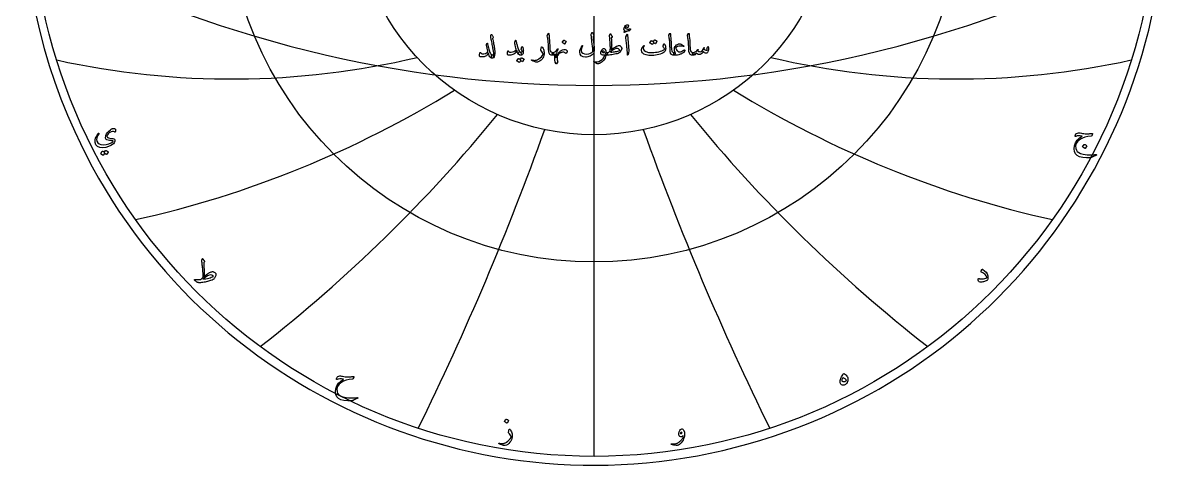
# Model space of a CAD drawing. Header units: millimetres. Extents: x -137 to 137, y -137 to 141.
# Drawn here: x -137.1 to 137.1, y -137.1 to -31 of the extents above; entities that cross this region are included whole.
import ezdxf

# ---------------------------------------------------------------- set-up
doc = ezdxf.new("R2010")
doc.units = ezdxf.units.MM
for name, color, linetype in [('CUT_OUTER', 1, 'Continuous'), ('ENGRAVE', 7, 'Continuous'), ('ENGRAVE_FINE', 8, 'Continuous'), ('TEXT', 5, 'Continuous')]:
    doc.layers.add(name, color=color, linetype=linetype)

msp = doc.modelspace()

# ---------------------------------------------------------------- linework, layer by layer
at = {"layer": 'CUT_OUTER'}
for start, end in [(92.1943, 204.6095), (204.6093, 87.8054)]:
    msp.add_arc((0, 0), 137.1, start, end, dxfattribs=at)
at = {"layer": 'ENGRAVE'}
for points in [[(0, -135), (0, 135)], [(0, -135), (0, -57.85)]]:
    msp.add_lwpolyline(points, dxfattribs=at)
for radius in [135, 88.37, 57.85]:
    msp.add_circle((0, 0), radius, dxfattribs=at)
for centre, radius, start, end in [((-87.04, 150.75), 195.22, 257.598, 283.2054), ((87.04, 150.75), 195.22, 256.7946, 282.402), ((-163.52, 163.52), 247.56, 282.4746, 301.6802), ((163.52, 163.52), 247.56, 238.3198, 257.5254), ((-299.63, 172.99), 357.09, 307.9323, 320.736), ((299.63, 172.99), 357.09, 219.264, 232.0677), ((-667.34, 178.81), 696.51, 333.84162, 340.24348), ((667.34, 178.81), 696.51, 199.75652, 206.15838)]:
    msp.add_arc(centre, radius, start, end, dxfattribs=at)
at = {"layer": 'ENGRAVE_FINE'}
msp.add_arc((0, 241.04), 287.04, 242.0779, 297.9221, dxfattribs=at)
at = {"layer": 'TEXT'}
for points in [[(8.51, -32.89), (8.42, -32.9), (8.33, -32.92), (8.25, -32.94), (8.18, -32.95), (8.11, -32.97), (8.05, -32.98), (8, -33), (7.95, -33.01), (7.91, -33.03), (7.86, -33.05), (7.79, -33.07), (7.72, -33.1), (7.64, -33.13), (7.55, -33.17), (7.45, -33.22), (7.35, -33.26), (7.3, -33.28), (7.26, -33.28), (7.23, -33.26), (7.21, -33.24), (7.19, -33.16), (7.23, -33.08), (7.33, -32.99), (7.49, -32.88), (7.37, -32.81), (7.28, -32.74), (7.22, -32.66), (7.19, -32.58), (7.18, -32.42), (7.22, -32.24), (7.3, -32.06), (7.43, -31.86), (7.59, -31.68), (7.75, -31.55), (7.91, -31.48), (8.08, -31.47), (8.17, -31.5), (8.24, -31.54), (8.27, -31.62), (8.27, -31.72), (8.26, -31.83), (8.23, -31.93), (8.19, -32.02), (8.14, -32.1), (8.09, -32.15), (8.05, -32.18), (8.01, -32.17), (7.97, -32.13), (7.93, -32.07), (7.88, -32.03), (7.82, -32.01), (7.75, -31.99), (7.68, -31.99), (7.62, -32.01), (7.57, -32.04), (7.53, -32.08), (7.49, -32.13), (7.48, -32.18), (7.5, -32.23), (7.53, -32.27), (7.67, -32.37), (7.83, -32.44), (8.02, -32.49), (8.25, -32.51), (8.26, -32.51), (8.29, -32.51), (8.31, -32.5), (8.34, -32.5), (8.36, -32.49), (8.39, -32.49), (8.43, -32.48), (8.46, -32.47), (8.5, -32.47), (8.54, -32.46), (8.57, -32.45), (8.59, -32.45), (8.62, -32.44), (8.64, -32.44), (8.66, -32.44), (8.67, -32.44), (8.7, -32.44), (8.73, -32.45), (8.75, -32.47), (8.76, -32.49), (8.77, -32.51), (8.77, -32.53), (8.77, -32.55), (8.77, -32.57), (8.7, -32.7), (8.63, -32.8), (8.57, -32.86), (8.51, -32.89)], [(-24.7, -33.85), (-24.69, -33.82), (-24.67, -33.79), (-24.65, -33.78), (-24.62, -33.77), (-24.6, -33.78), (-24.57, -33.79), (-24.56, -33.81), (-24.54, -33.84), (-24.48, -33.99), (-24.4, -34.12), (-24.31, -34.23), (-24.21, -34.32), (-24.17, -34.37), (-24.16, -34.41), (-24.16, -34.46), (-24.19, -34.52), (-24.21, -34.55), (-24.23, -34.58), (-24.25, -34.61), (-24.27, -34.64), (-24.29, -34.67), (-24.31, -34.69), (-24.33, -34.72), (-24.34, -34.75), (-24.34, -34.82), (-24.31, -35.02), (-24.24, -35.34), (-24.15, -35.79), (-24.1, -36.04), (-24.05, -36.27), (-24, -36.48), (-23.97, -36.69), (-23.93, -36.87), (-23.9, -37.04), (-23.88, -37.2), (-23.86, -37.34), (-23.85, -37.47), (-23.84, -37.6), (-23.83, -37.73), (-23.83, -37.86), (-23.83, -37.99), (-23.83, -38.12), (-23.83, -38.25), (-23.84, -38.39), (-23.89, -38.84), (-23.99, -39.17), (-24.14, -39.38), (-24.34, -39.47), (-24.44, -39.47), (-24.51, -39.44), (-24.57, -39.39), (-24.61, -39.3), (-24.63, -39.19), (-24.63, -39.08), (-24.62, -38.98), (-24.58, -38.87), (-24.54, -38.77), (-24.49, -38.7), (-24.43, -38.66), (-24.37, -38.66), (-24.32, -38.66), (-24.27, -38.66), (-24.24, -38.67), (-24.2, -38.67), (-24.17, -38.67), (-24.15, -38.67), (-24.13, -38.66), (-24.11, -38.66), (-24.08, -38.55), (-24.07, -38.38), (-24.08, -38.16), (-24.11, -37.89), (-24.14, -37.72), (-24.17, -37.53), (-24.21, -37.32), (-24.25, -37.09), (-24.3, -36.82), (-24.35, -36.54), (-24.42, -36.23), (-24.48, -35.89), (-24.55, -35.56), (-24.6, -35.27), (-24.66, -35.03), (-24.7, -34.82), (-24.73, -34.65), (-24.76, -34.52), (-24.78, -34.43), (-24.79, -34.38), (-24.8, -34.32), (-24.8, -34.25), (-24.79, -34.18), (-24.77, -34.1), (-24.76, -34.06), (-24.75, -34.02), (-24.73, -33.99), (-24.72, -33.96), (-24.72, -33.93), (-24.71, -33.9), (-24.7, -33.88), (-24.7, -33.85)], [(-18.73, -35.34), (-18.68, -35.53), (-18.64, -35.72), (-18.59, -35.92), (-18.54, -36.12), (-18.48, -36.32), (-18.42, -36.53), (-18.36, -36.75), (-18.29, -36.97), (-18.15, -37.36), (-18.03, -37.66), (-17.92, -37.85), (-17.82, -37.95), (-17.73, -38.01), (-17.64, -38.1), (-17.55, -38.2), (-17.46, -38.34), (-17.38, -38.5), (-17.35, -38.63), (-17.39, -38.71), (-17.49, -38.75), (-17.81, -38.72), (-18.1, -38.5), (-18.35, -38.11), (-18.56, -37.53), (-18.56, -37.52), (-18.57, -37.52), (-18.58, -37.51), (-18.59, -37.51), (-18.6, -37.51), (-18.6, -37.52), (-18.61, -37.52), (-18.62, -37.53), (-18.64, -37.63), (-18.66, -37.72), (-18.69, -37.83), (-18.73, -37.94), (-18.76, -38.04), (-18.8, -38.13), (-18.84, -38.2), (-18.89, -38.25), (-19.04, -38.38), (-19.23, -38.5), (-19.46, -38.61), (-19.73, -38.69), (-20, -38.76), (-20.24, -38.79), (-20.44, -38.78), (-20.6, -38.73), (-20.74, -38.61), (-20.8, -38.41), (-20.79, -38.11), (-20.7, -37.73), (-20.69, -37.72), (-20.68, -37.71), (-20.67, -37.7), (-20.65, -37.7), (-20.63, -37.7), (-20.61, -37.71), (-20.6, -37.72), (-20.59, -37.74), (-20.56, -37.82), (-20.52, -37.88), (-20.48, -37.94), (-20.43, -37.98), (-20.29, -38.03), (-20.1, -38.04), (-19.85, -38.01), (-19.56, -37.95), (-19.25, -37.85), (-19, -37.73), (-18.83, -37.61), (-18.73, -37.47), (-18.71, -37.33), (-18.74, -37.09), (-18.81, -36.75), (-18.93, -36.31), (-18.99, -36.07), (-19.02, -35.89), (-19.03, -35.74), (-19.02, -35.65), (-18.88, -35.25), (-18.86, -35.21), (-18.85, -35.18), (-18.83, -35.16), (-18.81, -35.16), (-18.79, -35.17), (-18.77, -35.2), (-18.75, -35.26), (-18.73, -35.34)], [(-10.95, -33.55), (-10.94, -33.53), (-10.93, -33.52), (-10.91, -33.51), (-10.9, -33.51), (-10.88, -33.52), (-10.87, -33.55), (-10.86, -33.6), (-10.84, -33.66), (-10.78, -34.21), (-10.73, -34.71), (-10.7, -35.17), (-10.67, -35.59), (-10.65, -35.95), (-10.64, -36.27), (-10.62, -36.55), (-10.61, -36.8), (-10.6, -37.01), (-10.59, -37.18), (-10.58, -37.32), (-10.57, -37.42), (-10.51, -37.71), (-10.37, -37.93), (-10.15, -38.07), (-9.85, -38.13), (-9.77, -38.15), (-9.71, -38.2), (-9.69, -38.28), (-9.7, -38.39), (-9.73, -38.56), (-9.77, -38.68), (-9.81, -38.76), (-9.85, -38.78), (-10.27, -38.73), (-10.58, -38.56), (-10.78, -38.28), (-10.87, -37.9), (-10.88, -37.71), (-10.89, -37.52), (-10.9, -37.34), (-10.91, -37.15), (-10.92, -36.96), (-10.93, -36.78), (-10.94, -36.59), (-10.95, -36.4), (-10.96, -36.04), (-10.98, -35.72), (-11, -35.43), (-11.03, -35.18), (-11.07, -34.94), (-11.11, -34.68), (-11.15, -34.4), (-11.21, -34.11), (-11.21, -34.06), (-11.21, -34.01), (-11.2, -33.97), (-11.18, -33.93)], [(-7.26, -35.17), (-7.25, -35.16), (-7.24, -35.15), (-7.22, -35.15), (-7.2, -35.15), (-7.06, -35.21), (-6.93, -35.28), (-6.8, -35.36), (-6.68, -35.46), (-6.67, -35.47), (-6.67, -35.49), (-6.67, -35.5), (-6.68, -35.51), (-7.02, -36.07), (-7.03, -36.08), (-7.05, -36.08), (-7.07, -36.08), (-7.09, -36.06), (-7.11, -36.04), (-7.14, -36.02), (-7.19, -35.99), (-7.24, -35.96), (-7.31, -35.91), (-7.39, -35.86), (-7.49, -35.8), (-7.6, -35.74), (-7.61, -35.73), (-7.62, -35.72), (-7.62, -35.71), (-7.61, -35.7)], [(-0.52, -33.38), (-0.5, -33.36), (-0.49, -33.34), (-0.47, -33.33), (-0.44, -33.33), (-0.42, -33.33), (-0.4, -33.35), (-0.38, -33.37), (-0.37, -33.4), (-0.3, -33.56), (-0.23, -33.71), (-0.15, -33.83), (-0.07, -33.92), (-0.05, -33.96), (-0.04, -34), (-0.05, -34.05), (-0.08, -34.1), (-0.1, -34.12), (-0.11, -34.15), (-0.13, -34.17), (-0.15, -34.19), (-0.16, -34.21), (-0.17, -34.23), (-0.18, -34.25), (-0.2, -34.27), (-0.21, -34.29), (-0.23, -34.33), (-0.24, -34.37), (-0.24, -34.41), (-0.23, -34.54), (-0.22, -34.67), (-0.21, -34.82), (-0.19, -34.98), (-0.17, -35.15), (-0.15, -35.33), (-0.13, -35.53), (-0.1, -35.73), (-0.07, -35.94), (-0.05, -36.13), (-0.03, -36.31), (-0.01, -36.48), (0, -36.63), (0.02, -36.78), (0.03, -36.91), (0.04, -37.03), (0.05, -37.39), (0.02, -37.73), (-0.05, -38.06), (-0.16, -38.36), (-0.26, -38.54), (-0.43, -38.7), (-0.65, -38.85), (-0.92, -38.99), (-1.22, -39.1), (-1.5, -39.19), (-1.77, -39.23), (-2.01, -39.25), (-2.62, -39.16), (-3.06, -38.93), (-3.33, -38.55), (-3.42, -38.03), (-3.39, -37.63), (-3.28, -37.25), (-3.11, -36.88), (-2.87, -36.51), (-2.85, -36.49), (-2.83, -36.47), (-2.81, -36.47), (-2.79, -36.47), (-2.76, -36.48), (-2.75, -36.49), (-2.74, -36.51), (-2.73, -36.52), (-2.72, -36.55), (-2.73, -36.57), (-2.73, -36.6), (-2.74, -36.62), (-2.91, -36.94), (-3.02, -37.22), (-3.09, -37.45), (-3.1, -37.63), (-2.98, -38.01), (-2.72, -38.29), (-2.31, -38.44), (-1.77, -38.48), (-1.28, -38.42), (-0.87, -38.3), (-0.52, -38.11), (-0.25, -37.84), (-0.26, -37.72), (-0.27, -37.57), (-0.28, -37.4), (-0.3, -37.21), (-0.32, -37), (-0.35, -36.76), (-0.38, -36.51), (-0.42, -36.23), (-0.46, -35.94), (-0.49, -35.65), (-0.52, -35.38), (-0.55, -35.1), (-0.58, -34.83), (-0.6, -34.57), (-0.63, -34.3), (-0.65, -34.05), (-0.68, -33.8), (-0.67, -33.77), (-0.67, -33.75), (-0.66, -33.72), (-0.65, -33.7)], [(3.91, -33.64), (3.93, -33.62), (3.94, -33.61), (3.96, -33.61), (3.97, -33.61), (3.98, -33.61), (4, -33.62), (4.01, -33.64), (4.02, -33.66), (4.07, -33.76), (4.11, -33.85), (4.15, -33.94), (4.19, -34.01), (4.23, -34.08), (4.26, -34.14), (4.3, -34.19), (4.33, -34.23), (4.36, -34.26), (4.37, -34.3), (4.36, -34.34), (4.33, -34.38), (4.19, -34.56), (4.17, -34.59), (4.16, -34.62), (4.15, -34.66), (4.15, -34.71), (4.18, -35.05), (4.2, -35.35), (4.21, -35.61), (4.22, -35.83), (4.23, -36.01), (4.24, -36.15), (4.24, -36.25), (4.25, -36.31), (4.24, -36.49), (4.24, -36.66), (4.23, -36.82), (4.22, -36.97), (4.21, -37.11), (4.19, -37.24), (4.17, -37.36), (4.15, -37.47), (4.64, -37.1), (5.07, -36.81), (5.43, -36.6), (5.73, -36.49), (5.86, -36.46), (5.98, -36.44), (6.08, -36.45), (6.17, -36.47), (6.3, -36.54), (6.42, -36.64), (6.53, -36.79), (6.64, -36.97), (6.66, -37.01), (6.66, -37.06), (6.66, -37.11), (6.65, -37.18), (6.58, -37.4), (6.49, -37.61), (6.39, -37.81), (6.28, -38), (6.17, -38.13), (6.01, -38.23), (5.81, -38.32), (5.57, -38.4), (5.24, -38.47), (4.91, -38.53), (4.59, -38.59), (4.26, -38.65), (3.94, -38.69), (3.63, -38.73), (3.31, -38.76), (3, -38.78), (2.97, -38.77), (2.94, -38.74), (2.91, -38.69), (2.88, -38.62), (2.86, -38.54), (2.85, -38.45), (2.84, -38.37), (2.85, -38.29), (2.87, -38.23), (2.9, -38.18), (2.95, -38.14), (3, -38.13), (3.08, -38.12), (3.15, -38.12), (3.22, -38.11), (3.28, -38.11), (3.33, -38.1), (3.39, -38.09), (3.44, -38.09), (3.48, -38.08), (3.89, -37.69), (3.89, -37.67), (3.9, -37.65), (3.9, -37.63), (3.9, -37.59), (3.91, -37.56), (3.91, -37.52), (3.92, -37.47), (3.92, -37.42), (3.92, -37.36), (3.92, -37.3), (3.93, -37.23), (3.93, -37.17), (3.93, -37.09), (3.93, -37.02), (3.93, -36.94), (3.93, -36.86), (3.93, -36.76), (3.92, -36.65), (3.92, -36.53), (3.91, -36.38), (3.9, -36.21), (3.89, -36.03), (3.88, -35.84), (3.87, -35.62), (3.84, -35.15), (3.81, -34.78), (3.78, -34.5), (3.76, -34.32), (3.74, -34.21), (3.73, -34.12), (3.72, -34.07), (3.72, -34.03), (3.75, -33.97), (3.77, -33.92), (3.79, -33.87), (3.81, -33.82), (3.84, -33.77), (3.86, -33.73), (3.89, -33.68), (3.91, -33.64)], [(7.85, -33.92), (7.92, -33.78), (7.98, -33.74), (8.02, -33.78), (8.05, -33.9), (8.22, -35.68), (8.32, -36.77), (8.34, -37.64), (8.28, -38.3), (8.15, -38.73), (8.13, -38.77), (8.11, -38.78), (8.09, -38.79), (8.07, -38.77), (8.06, -38.75), (8.05, -38.72), (8.04, -38.69), (8.04, -38.65), (8.04, -38.34), (8.03, -38), (8, -37.65), (7.95, -37.28), (7.95, -37.18), (7.92, -36.92), (7.87, -36.49), (7.8, -35.9), (7.64, -34.59), (7.64, -34.52), (7.64, -34.45), (7.65, -34.39), (7.67, -34.34)], [(14.53, -35.12), (14.54, -35.11), (14.55, -35.1), (14.57, -35.1), (14.59, -35.1), (14.66, -35.13), (14.73, -35.16), (14.8, -35.19), (14.86, -35.22), (14.92, -35.26), (14.99, -35.3), (15.05, -35.35), (15.1, -35.4), (15.12, -35.41), (15.12, -35.43), (15.12, -35.45), (15.11, -35.46), (14.76, -36.02), (14.75, -36.02), (14.74, -36.02), (14.72, -36.02), (14.7, -36), (14.68, -35.99), (14.66, -35.97), (14.62, -35.95), (14.57, -35.92), (14.52, -35.88), (14.45, -35.84), (14.37, -35.8), (14.28, -35.75), (14.01, -36.17), (14, -36.19), (13.98, -36.19), (13.96, -36.18), (13.94, -36.17), (13.92, -36.15), (13.88, -36.13), (13.84, -36.1), (13.78, -36.07), (13.71, -36.02), (13.63, -35.97), (13.54, -35.91), (13.43, -35.85), (13.42, -35.84), (13.41, -35.83), (13.41, -35.82), (13.42, -35.8), (13.78, -35.27), (13.78, -35.27), (13.8, -35.26), (13.81, -35.26), (13.83, -35.26), (13.89, -35.28), (13.95, -35.3), (14.01, -35.33), (14.07, -35.36), (14.12, -35.39), (14.17, -35.42), (14.22, -35.46), (14.27, -35.5)], [(18.22, -33.55), (18.23, -33.53), (18.25, -33.52), (18.26, -33.51), (18.27, -33.51), (18.29, -33.52), (18.3, -33.55), (18.31, -33.6), (18.33, -33.66), (18.39, -34.21), (18.44, -34.71), (18.47, -35.17), (18.5, -35.59), (18.52, -35.95), (18.53, -36.27), (18.55, -36.55), (18.56, -36.8), (18.57, -37.01), (18.58, -37.18), (18.59, -37.32), (18.6, -37.42), (18.66, -37.71), (18.8, -37.93), (19.02, -38.07), (19.32, -38.13), (19.4, -38.15), (19.46, -38.2), (19.48, -38.28), (19.47, -38.39), (19.44, -38.56), (19.4, -38.68), (19.36, -38.76), (19.32, -38.78), (18.9, -38.73), (18.59, -38.56), (18.39, -38.28), (18.3, -37.9), (18.29, -37.71), (18.28, -37.52), (18.27, -37.34), (18.26, -37.15), (18.25, -36.96), (18.24, -36.78), (18.23, -36.59), (18.23, -36.4), (18.21, -36.04), (18.19, -35.72), (18.17, -35.43), (18.14, -35.18), (18.1, -34.94), (18.06, -34.68), (18.02, -34.4), (17.96, -34.11), (17.96, -34.06), (17.96, -34.01), (17.97, -33.97), (17.99, -33.93)], [(22.71, -33.55), (22.72, -33.53), (22.74, -33.52), (22.75, -33.51), (22.76, -33.51), (22.78, -33.52), (22.79, -33.55), (22.81, -33.6), (22.82, -33.66), (22.88, -34.21), (22.93, -34.71), (22.97, -35.17), (22.99, -35.59), (23.01, -35.95), (23.03, -36.27), (23.04, -36.55), (23.06, -36.8), (23.07, -37.01), (23.08, -37.18), (23.08, -37.32), (23.09, -37.42), (23.15, -37.71), (23.29, -37.93), (23.52, -38.07), (23.81, -38.13), (23.9, -38.15), (23.95, -38.2), (23.97, -38.28), (23.97, -38.39), (23.93, -38.56), (23.9, -38.68), (23.86, -38.76), (23.81, -38.78), (23.39, -38.73), (23.08, -38.56), (22.89, -38.28), (22.8, -37.9), (22.78, -37.71), (22.77, -37.52), (22.76, -37.34), (22.75, -37.15), (22.74, -36.96), (22.73, -36.78), (22.73, -36.59), (22.72, -36.4), (22.7, -36.04), (22.69, -35.72), (22.66, -35.43), (22.63, -35.18), (22.6, -34.94), (22.55, -34.68), (22.51, -34.4), (22.46, -34.11), (22.45, -34.06), (22.45, -34.01), (22.46, -33.97), (22.48, -33.93)], [(-24.34, -39.48), (-24.49, -39.47), (-24.62, -39.44), (-24.73, -39.4), (-24.82, -39.34), (-24.98, -39.16), (-25.14, -38.91), (-25.28, -38.6), (-25.42, -38.21), (-25.51, -38.46), (-25.6, -38.65), (-25.7, -38.79), (-25.79, -38.88), (-26.07, -39.03), (-26.4, -39.13), (-26.77, -39.17), (-27.18, -39.17), (-27.3, -39.14), (-27.39, -39.07), (-27.45, -38.98), (-27.49, -38.85), (-27.5, -38.69), (-27.48, -38.52), (-27.44, -38.35), (-27.38, -38.16), (-27.36, -38.13), (-27.35, -38.11), (-27.33, -38.1), (-27.3, -38.09), (-27.27, -38.09), (-27.25, -38.1), (-27.23, -38.12), (-27.22, -38.15), (-27.11, -38.31), (-26.94, -38.42), (-26.72, -38.46), (-26.44, -38.45), (-26.06, -38.36), (-25.77, -38.22), (-25.59, -38.04), (-25.51, -37.82), (-25.81, -36.39), (-25.82, -36.33), (-25.82, -36.27), (-25.81, -36.22), (-25.8, -36.17), (-25.67, -35.96), (-25.65, -35.93), (-25.64, -35.91), (-25.62, -35.9), (-25.61, -35.89), (-25.59, -35.9), (-25.57, -35.93), (-25.55, -35.97), (-25.54, -36.02), (-25.47, -36.39), (-25.4, -36.72), (-25.33, -37.03), (-25.25, -37.3), (-25.18, -37.55), (-25.12, -37.77), (-25.05, -37.96), (-24.99, -38.13), (-24.87, -38.34), (-24.73, -38.5), (-24.56, -38.6), (-24.36, -38.66), (-24.3, -38.68), (-24.26, -38.72), (-24.22, -38.79), (-24.2, -38.88), (-24.19, -38.92), (-24.19, -38.97), (-24.18, -39.02), (-24.18, -39.07), (-24.19, -39.12), (-24.19, -39.17), (-24.2, -39.22), (-24.21, -39.27), (-24.24, -39.36), (-24.27, -39.42), (-24.31, -39.46), (-24.34, -39.48)], [(-17.26, -37.68), (-17.3, -37.61), (-17.34, -37.55), (-17.38, -37.5), (-17.42, -37.46), (-17.45, -37.42), (-17.46, -37.38), (-17.46, -37.34), (-17.46, -37.29), (-17.3, -36.73), (-17.28, -36.69), (-17.25, -36.67), (-17.22, -36.69), (-17.18, -36.75), (-17.12, -36.87), (-17.07, -37.01), (-17.02, -37.17), (-16.99, -37.37), (-16.97, -37.55), (-16.96, -37.73), (-16.97, -37.9), (-16.98, -38.08), (-17.01, -38.23), (-17.04, -38.36), (-17.09, -38.47), (-17.14, -38.56), (-17.2, -38.63), (-17.28, -38.69), (-17.39, -38.73), (-17.52, -38.75), (-17.65, -38.76), (-17.78, -38.74), (-17.89, -38.69), (-18, -38.61), (-18.08, -38.52), (-18.13, -38.41), (-18.13, -38.29), (-18.09, -38.16), (-18.04, -38.05), (-17.97, -37.98), (-17.9, -37.95), (-17.81, -37.96), (-17.61, -38.01), (-17.44, -38.01), (-17.29, -37.98), (-17.17, -37.9), (-17.17, -37.87), (-17.18, -37.83), (-17.21, -37.77), (-17.26, -37.68)], [(-12.62, -36.76), (-12.62, -36.74), (-12.61, -36.73), (-12.61, -36.72), (-12.6, -36.72), (-12.58, -36.72), (-12.55, -36.73), (-12.53, -36.75), (-12.49, -36.78), (-12.36, -36.93), (-12.24, -37.12), (-12.15, -37.32), (-12.07, -37.55), (-12.01, -37.8), (-11.97, -38.05), (-11.96, -38.29), (-11.97, -38.53), (-12.03, -38.84), (-12.14, -39.14), (-12.29, -39.43), (-12.48, -39.7), (-12.7, -39.95), (-12.96, -40.15), (-13.26, -40.31), (-13.58, -40.42), (-13.67, -40.44), (-13.75, -40.44), (-13.84, -40.44), (-13.93, -40.41), (-14.13, -40.34), (-14.31, -40.28), (-14.47, -40.22), (-14.61, -40.16), (-14.74, -40.11), (-14.84, -40.07), (-14.92, -40.03), (-14.98, -39.99), (-14.99, -39.98), (-15, -39.97), (-15.01, -39.96), (-15.01, -39.95), (-15.01, -39.94), (-15, -39.92), (-15, -39.91), (-14.99, -39.9), (-14.98, -39.89), (-14.96, -39.89), (-14.94, -39.89), (-14.92, -39.89), (-14.8, -39.92), (-14.68, -39.95), (-14.57, -39.97), (-14.46, -39.99), (-14.35, -40), (-14.25, -40), (-14.16, -40), (-14.07, -39.99), (-13.97, -39.98), (-13.88, -39.96), (-13.78, -39.93), (-13.68, -39.89), (-13.57, -39.84), (-13.46, -39.79), (-13.35, -39.72), (-13.24, -39.65), (-12.92, -39.42), (-12.64, -39.17), (-12.41, -38.9), (-12.23, -38.61), (-12.22, -38.58), (-12.21, -38.56), (-12.21, -38.52), (-12.22, -38.49), (-12.29, -38.29), (-12.41, -38.06), (-12.57, -37.81), (-12.78, -37.54), (-12.79, -37.52), (-12.8, -37.51), (-12.8, -37.49), (-12.8, -37.48)], [(-8.69, -38.72), (-8.77, -38.89), (-8.83, -39.07), (-8.86, -39.26), (-8.88, -39.46), (-8.87, -39.67), (-8.84, -39.88), (-8.8, -40.11), (-8.73, -40.33), (-8.72, -40.36), (-8.72, -40.39), (-8.72, -40.41), (-8.73, -40.43), (-8.99, -40.8), (-9.02, -40.83), (-9.04, -40.84), (-9.06, -40.84), (-9.07, -40.83), (-9.32, -40.41), (-9.44, -39.89), (-9.44, -39.27), (-9.3, -38.55), (-9.43, -38.65), (-9.56, -38.72), (-9.7, -38.77), (-9.85, -38.78), (-9.88, -38.77), (-9.91, -38.74), (-9.93, -38.69), (-9.96, -38.63), (-9.97, -38.59), (-9.98, -38.55), (-9.99, -38.51), (-9.99, -38.46), (-10, -38.42), (-10, -38.38), (-10.01, -38.34), (-10.01, -38.3), (-10, -38.23), (-9.98, -38.17), (-9.92, -38.14), (-9.85, -38.13), (-9.55, -38.06), (-9.27, -37.9), (-9.01, -37.64), (-8.77, -37.29), (-8.73, -37.24), (-8.7, -37.21), (-8.67, -37.21), (-8.63, -37.22), (-8.6, -37.24), (-8.59, -37.27), (-8.59, -37.3), (-8.6, -37.33), (-8.66, -37.44), (-8.73, -37.56), (-8.79, -37.67), (-8.84, -37.79), (-8.9, -37.91), (-8.95, -38.04), (-9, -38.16), (-9.05, -38.29), (-9.16, -38.63), (-9.22, -38.93), (-9.23, -39.18), (-9.2, -39.38), (-9.19, -39.39), (-9.19, -39.39), (-9.19, -39.4), (-9.19, -39.4), (-9.19, -39.4), (-9.19, -39.39), (-9.18, -39.39), (-9.18, -39.38), (-9.14, -39.28), (-9.09, -39.18), (-9.04, -39.08), (-9, -38.98), (-8.95, -38.88), (-8.89, -38.79), (-8.84, -38.7), (-8.78, -38.61), (-8.74, -38.54), (-8.7, -38.5), (-8.67, -38.49), (-8.64, -38.5), (-8.63, -38.53), (-8.63, -38.58), (-8.65, -38.64), (-8.69, -38.72)], [(-6.86, -38.33), (-6.95, -38.18), (-7.07, -38.08), (-7.22, -38.03), (-7.4, -38.03), (-7.5, -38.04), (-7.6, -38.06), (-7.7, -38.08), (-7.8, -38.1), (-7.9, -38.13), (-8, -38.17), (-8.09, -38.21), (-8.19, -38.26), (-8.35, -38.37), (-8.5, -38.52), (-8.65, -38.72), (-8.78, -38.95), (-8.82, -39.01), (-8.86, -39.04), (-8.89, -39.05), (-8.92, -39.03), (-8.95, -39.01), (-8.96, -38.97), (-8.95, -38.93), (-8.93, -38.89), (-8.91, -38.83), (-8.88, -38.78), (-8.86, -38.73), (-8.84, -38.69), (-8.82, -38.66), (-8.81, -38.63), (-8.79, -38.61), (-8.78, -38.59), (-8.68, -38.43), (-8.57, -38.28), (-8.45, -38.15), (-8.34, -38.03), (-8.22, -37.92), (-8.1, -37.82), (-7.98, -37.73), (-7.85, -37.66), (-7.53, -37.51), (-7.23, -37.43), (-6.95, -37.43), (-6.7, -37.49), (-6.59, -37.54), (-6.51, -37.61), (-6.46, -37.7), (-6.45, -37.8), (-6.46, -37.94), (-6.5, -38.07), (-6.56, -38.19), (-6.66, -38.31), (-6.73, -38.36), (-6.78, -38.38), (-6.82, -38.37), (-6.86, -38.33)], [(2.86, -38.86), (2.69, -39.46), (2.4, -39.96), (2, -40.36), (1.49, -40.67), (1.42, -40.7), (1.34, -40.73), (1.27, -40.75), (1.2, -40.77), (1.14, -40.79), (1.07, -40.8), (1.01, -40.81), (0.94, -40.82), (0.79, -40.8), (0.58, -40.72), (0.32, -40.58), (0.01, -40.38), (-0.02, -40.35), (-0.04, -40.32), (-0.04, -40.29), (-0.04, -40.27), (-0.02, -40.25), (0, -40.24), (0.03, -40.24), (0.07, -40.25), (0.39, -40.36), (0.75, -40.36), (1.14, -40.25), (1.58, -40.04), (1.94, -39.8), (2.24, -39.52), (2.47, -39.19), (2.64, -38.82), (2.64, -38.8), (2.64, -38.79), (2.63, -38.79), (2.62, -38.78), (2.37, -38.77), (2.16, -38.74), (1.98, -38.69), (1.84, -38.64), (1.74, -38.55), (1.67, -38.42), (1.64, -38.26), (1.65, -38.07), (1.66, -38.04), (1.66, -38.02), (1.67, -37.99), (1.68, -37.96), (1.68, -37.94), (1.69, -37.91), (1.7, -37.88), (1.71, -37.84), (1.8, -37.64), (1.9, -37.47), (2.02, -37.33), (2.16, -37.23), (2.31, -37.17), (2.44, -37.17), (2.56, -37.23), (2.66, -37.34), (2.76, -37.5), (2.83, -37.68), (2.88, -37.89), (2.9, -38.13), (2.92, -38.13), (2.93, -38.13), (2.94, -38.13), (2.96, -38.12), (2.97, -38.12), (2.98, -38.12), (3, -38.12), (3.01, -38.12), (3.06, -38.13), (3.1, -38.16), (3.13, -38.21), (3.14, -38.29), (3.15, -38.37), (3.15, -38.45), (3.14, -38.53), (3.12, -38.61), (3.1, -38.69), (3.07, -38.74), (3.04, -38.77), (3.01, -38.78), (2.87, -38.78), (2.87, -38.79), (2.87, -38.81), (2.87, -38.83), (2.86, -38.86)], [(2.51, -38.05), (2.44, -37.91), (2.35, -37.82), (2.26, -37.77), (2.16, -37.75), (2.1, -37.77), (2.05, -37.79), (2.01, -37.82), (1.97, -37.87), (1.95, -37.89), (1.95, -37.91), (1.96, -37.94), (1.98, -37.97), (2.06, -38.03), (2.16, -38.08), (2.31, -38.1), (2.48, -38.11), (2.5, -38.1), (2.51, -38.09), (2.51, -38.07), (2.51, -38.05)], [(5.47, -37.14), (5.44, -37.14), (5.4, -37.15), (5.36, -37.15), (5.32, -37.16), (4.96, -37.3), (4.61, -37.5), (4.27, -37.75), (3.93, -38.05), (4.27, -38.02), (4.59, -37.99), (4.89, -37.94), (5.18, -37.9), (5.45, -37.84), (5.71, -37.78), (5.94, -37.71), (6.16, -37.64), (6.18, -37.63), (6.19, -37.62), (6.19, -37.61), (6.18, -37.59), (6.03, -37.4), (5.86, -37.26), (5.67, -37.17), (5.47, -37.14)], [(16.9, -36.08), (16.95, -36.14), (16.99, -36.21), (17.03, -36.28), (17.07, -36.36), (17.1, -36.45), (17.13, -36.54), (17.15, -36.64), (17.17, -36.74), (17.2, -36.95), (17.21, -37.15), (17.19, -37.35), (17.16, -37.55), (17.11, -37.73), (17.04, -37.88), (16.96, -37.99), (16.87, -38.06), (16.57, -38.22), (16.25, -38.36), (15.92, -38.49), (15.56, -38.59), (15.19, -38.68), (14.8, -38.75), (14.39, -38.8), (13.96, -38.83), (13.17, -38.82), (12.51, -38.71), (12, -38.5), (11.63, -38.18), (11.48, -37.93), (11.41, -37.66), (11.42, -37.37), (11.51, -37.07), (11.54, -37), (11.58, -36.93), (11.62, -36.87), (11.67, -36.8), (11.72, -36.72), (11.78, -36.65), (11.84, -36.58), (11.9, -36.5), (11.93, -36.48), (11.95, -36.47), (11.97, -36.46), (12, -36.47), (12.01, -36.47), (12.03, -36.48), (12.04, -36.5), (12.05, -36.52), (12.05, -36.54), (12.05, -36.57), (12.04, -36.58), (12.03, -36.6), (11.96, -36.68), (11.91, -36.75), (11.86, -36.83), (11.82, -36.92), (11.79, -36.99), (11.77, -37.07), (11.77, -37.14), (11.78, -37.21), (12.01, -37.62), (12.43, -37.91), (13.06, -38.08), (13.88, -38.12), (14.34, -38.1), (14.77, -38.06), (15.18, -38.01), (15.57, -37.93), (15.94, -37.83), (16.29, -37.71), (16.62, -37.57), (16.93, -37.41), (16.9, -37.26), (16.83, -37.09), (16.72, -36.91), (16.58, -36.71), (16.57, -36.69), (16.57, -36.66), (16.58, -36.61), (16.59, -36.54), (16.6, -36.53), (16.6, -36.53), (16.6, -36.52), (16.6, -36.52), (16.62, -36.42), (16.66, -36.32), (16.7, -36.21), (16.76, -36.08), (16.78, -36.04), (16.82, -36.03), (16.85, -36.04), (16.9, -36.08)], [(21.77, -37.6), (21.57, -38.03), (21.55, -38.08), (21.52, -38.11), (21.5, -38.14), (21.48, -38.16), (21.36, -38.23), (21.24, -38.31), (21.11, -38.37), (20.98, -38.44), (20.83, -38.49), (20.68, -38.55), (20.52, -38.6), (20.35, -38.65), (20.04, -38.73), (19.76, -38.77), (19.52, -38.79), (19.32, -38.78), (19.24, -38.75), (19.19, -38.68), (19.17, -38.57), (19.17, -38.43), (19.19, -38.31), (19.21, -38.21), (19.25, -38.15), (19.29, -38.13), (19.3, -38.13), (19.31, -38.13), (19.31, -38.13), (19.32, -38.13), (19.37, -38.13), (19.43, -38.13), (19.48, -38.13), (19.53, -38.13), (19.44, -38), (19.38, -37.85), (19.33, -37.7), (19.3, -37.52), (19.3, -37.22), (19.35, -36.95), (19.46, -36.71), (19.63, -36.5), (19.84, -36.31), (20.05, -36.16), (20.26, -36.06), (20.46, -36), (20.68, -36), (20.93, -36.08), (21.2, -36.24), (21.51, -36.49), (21.54, -36.52), (21.56, -36.57), (21.55, -36.61), (21.53, -36.65), (21.51, -36.69), (21.47, -36.71), (21.43, -36.71), (21.38, -36.7), (21.04, -36.6), (20.7, -36.56), (20.35, -36.59), (20.01, -36.68), (19.87, -36.74), (19.77, -36.8), (19.7, -36.87), (19.65, -36.95), (19.64, -37.05), (19.67, -37.17), (19.74, -37.32), (19.84, -37.5), (19.97, -37.68), (20.09, -37.82), (20.2, -37.91), (20.31, -37.95), (20.54, -37.98), (20.77, -37.95), (21, -37.87), (21.23, -37.75), (21.44, -37.6), (21.55, -37.54), (21.64, -37.5), (21.7, -37.48), (21.75, -37.5), (21.76, -37.53), (21.77, -37.55), (21.77, -37.57), (21.77, -37.6)], [(27.33, -36.71), (27.35, -36.7), (27.37, -36.7), (27.39, -36.72), (27.41, -36.76), (27.44, -36.81), (27.46, -36.89), (27.47, -36.99), (27.48, -37.12), (27.48, -37.26), (27.47, -37.4), (27.46, -37.54), (27.43, -37.67), (27.35, -37.93), (27.26, -38.11), (27.16, -38.23), (27.05, -38.27), (26.8, -38.25), (26.56, -38.18), (26.34, -38.07), (26.14, -37.9), (26.01, -38.16), (25.85, -38.37), (25.66, -38.52), (25.45, -38.61), (25.22, -38.63), (25, -38.58), (24.77, -38.44), (24.54, -38.24), (24.35, -38.47), (24.17, -38.64), (23.99, -38.75), (23.81, -38.78), (23.78, -38.76), (23.74, -38.7), (23.71, -38.6), (23.68, -38.46), (23.67, -38.32), (23.69, -38.22), (23.74, -38.16), (23.81, -38.13), (24.15, -38.05), (24.44, -37.9), (24.69, -37.69), (24.9, -37.39), (24.91, -37.38), (24.93, -37.37), (24.94, -37.36), (24.95, -37.36), (24.97, -37.36), (24.99, -37.37), (25, -37.37), (25.01, -37.39), (25.02, -37.43), (25, -37.49), (24.96, -37.59), (24.9, -37.71), (24.98, -37.8), (25.11, -37.87), (25.28, -37.91), (25.49, -37.93), (25.76, -37.88), (25.99, -37.69), (26.19, -37.39), (26.35, -36.95), (26.36, -36.93), (26.37, -36.91), (26.38, -36.9), (26.4, -36.9), (26.42, -36.9), (26.44, -36.91), (26.45, -36.92), (26.46, -36.93), (26.47, -36.95), (26.48, -36.97), (26.48, -36.98), (26.48, -37), (26.4, -37.31), (26.49, -37.38), (26.59, -37.45), (26.71, -37.51), (26.85, -37.55), (26.98, -37.59), (27.08, -37.59), (27.15, -37.57), (27.19, -37.53), (27.2, -37.47), (27.19, -37.38), (27.17, -37.26), (27.12, -37.11), (27.13, -37.07), (27.17, -36.99), (27.24, -36.87), (27.33, -36.71)], [(-17.39, -39.43), (-17.38, -39.42), (-17.37, -39.41), (-17.35, -39.41), (-17.33, -39.41), (-17.26, -39.44), (-17.19, -39.47), (-17.12, -39.5), (-17.06, -39.54), (-17, -39.57), (-16.94, -39.62), (-16.88, -39.66), (-16.82, -39.71), (-16.81, -39.72), (-16.8, -39.74), (-16.8, -39.76), (-16.81, -39.77), (-17.16, -40.33), (-17.17, -40.33), (-17.18, -40.33), (-17.2, -40.33), (-17.22, -40.31), (-17.24, -40.3), (-17.27, -40.28), (-17.3, -40.26), (-17.35, -40.23), (-17.4, -40.19), (-17.47, -40.16), (-17.55, -40.11), (-17.64, -40.06), (-17.91, -40.49), (-17.93, -40.5), (-17.94, -40.5), (-17.96, -40.5), (-17.99, -40.48), (-18.01, -40.46), (-18.04, -40.44), (-18.08, -40.41), (-18.14, -40.38), (-18.21, -40.33), (-18.29, -40.28), (-18.38, -40.23), (-18.49, -40.16), (-18.5, -40.15), (-18.51, -40.14), (-18.51, -40.13), (-18.5, -40.12), (-18.15, -39.59), (-18.14, -39.58), (-18.12, -39.57), (-18.11, -39.57), (-18.09, -39.57), (-18.03, -39.59), (-17.97, -39.61), (-17.91, -39.64), (-17.85, -39.67), (-17.8, -39.7), (-17.75, -39.74), (-17.7, -39.77), (-17.65, -39.81)], [(-115.07, -57.18), (-115.32, -57.09), (-115.6, -57.09), (-115.91, -57.17), (-116.25, -57.33), (-116.46, -57.48), (-116.64, -57.65), (-116.78, -57.86), (-116.89, -58.1), (-116.9, -58.15), (-116.9, -58.2), (-116.89, -58.25), (-116.87, -58.3), (-116.75, -58.47), (-116.54, -58.59), (-116.25, -58.68), (-115.88, -58.72), (-115.51, -58.76), (-115.25, -58.83), (-115.08, -58.93), (-115.01, -59.07), (-115.01, -59.35), (-115.06, -59.6), (-115.18, -59.82), (-115.36, -60.01), (-115.94, -60.41), (-116.55, -60.69), (-117.2, -60.88), (-117.89, -60.96), (-118.65, -60.91), (-119.21, -60.69), (-119.58, -60.28), (-119.77, -59.71), (-119.78, -59.39), (-119.73, -59.05), (-119.63, -58.68), (-119.47, -58.29), (-119.42, -58.17), (-119.36, -58.07), (-119.3, -57.97), (-119.25, -57.87), (-119.18, -57.77), (-119.12, -57.68), (-119.05, -57.59), (-118.99, -57.5), (-118.95, -57.47), (-118.92, -57.45), (-118.89, -57.46), (-118.86, -57.49), (-118.85, -57.52), (-118.84, -57.56), (-118.85, -57.59), (-118.87, -57.63), (-119.19, -58.14), (-119.38, -58.6), (-119.44, -59.01), (-119.37, -59.38), (-119.14, -59.76), (-118.8, -60.03), (-118.36, -60.18), (-117.82, -60.23), (-117.12, -60.17), (-116.49, -60.03), (-115.92, -59.8), (-115.43, -59.48), (-115.4, -59.45), (-115.39, -59.42), (-115.4, -59.4), (-115.42, -59.37), (-115.53, -59.32), (-115.71, -59.28), (-115.97, -59.24), (-116.3, -59.21), (-116.64, -59.17), (-116.9, -59.09), (-117.08, -58.98), (-117.17, -58.83), (-117.22, -58.65), (-117.23, -58.46), (-117.21, -58.27), (-117.16, -58.06), (-116.99, -57.66), (-116.75, -57.29), (-116.44, -56.95), (-116.07, -56.64), (-115.97, -56.57), (-115.87, -56.51), (-115.78, -56.46), (-115.69, -56.41), (-115.6, -56.38), (-115.52, -56.35), (-115.44, -56.33), (-115.36, -56.33), (-115.07, -56.35), (-114.89, -56.48), (-114.82, -56.71), (-114.87, -57.05), (-114.9, -57.14), (-114.95, -57.19), (-115, -57.2), (-115.07, -57.18)], [(119.65, -57.66), (119.46, -58.08), (119.44, -58.1), (119.43, -58.12), (119.4, -58.14), (119.38, -58.15), (118.52, -58.28), (117.8, -58.45), (117.22, -58.65), (116.78, -58.87), (116.17, -59.37), (115.77, -59.92), (115.6, -60.52), (115.65, -61.17), (115.78, -61.52), (116.01, -61.83), (116.34, -62.1), (116.76, -62.33), (117.06, -62.44), (117.42, -62.52), (117.86, -62.58), (118.38, -62.63), (118.65, -62.64), (118.92, -62.65), (119.19, -62.65), (119.45, -62.65), (119.7, -62.65), (119.95, -62.64), (120.2, -62.62), (120.44, -62.61), (120.49, -62.6), (120.54, -62.61), (120.57, -62.62), (120.59, -62.64), (120.6, -62.66), (120.61, -62.68), (120.6, -62.71), (120.59, -62.74), (120.58, -62.75), (120.57, -62.76), (120.56, -62.77), (120.55, -62.78), (120.54, -62.79), (120.52, -62.79), (120.51, -62.8), (120.49, -62.81), (120.27, -62.88), (120.07, -62.95), (119.9, -63.03), (119.76, -63.11), (119.66, -63.17), (119.58, -63.21), (119.5, -63.26), (119.43, -63.29), (119.38, -63.31), (119.33, -63.33), (119.29, -63.34), (119.26, -63.35), (118.2, -63.39), (117.3, -63.31), (116.56, -63.12), (115.98, -62.81), (115.56, -62.39), (115.31, -61.87), (115.23, -61.24), (115.33, -60.51), (115.58, -59.77), (115.98, -59.14), (116.52, -58.62), (117.2, -58.21), (116.72, -58.12), (116.3, -58.09), (115.94, -58.14), (115.64, -58.26), (115.61, -58.27), (115.59, -58.28), (115.56, -58.28), (115.54, -58.28), (115.53, -58.27), (115.52, -58.26), (115.51, -58.24), (115.51, -58.22), (115.52, -58.13), (115.53, -58.03), (115.56, -57.94), (115.58, -57.84), (115.68, -57.66), (115.84, -57.53), (116.05, -57.44), (116.33, -57.4), (116.5, -57.4), (116.72, -57.42), (116.98, -57.46), (117.28, -57.52), (117.59, -57.58), (117.88, -57.61), (118.15, -57.63), (118.39, -57.63), (118.5, -57.63), (118.62, -57.62), (118.75, -57.61), (118.89, -57.6), (119.03, -57.58), (119.18, -57.57), (119.34, -57.54), (119.5, -57.52), (119.59, -57.52), (119.65, -57.54), (119.67, -57.59), (119.65, -57.66)], [(117.65, -60.17), (117.66, -60.16), (117.67, -60.15), (117.69, -60.15), (117.71, -60.15), (117.86, -60.21), (118, -60.29), (118.14, -60.37), (118.26, -60.48), (118.27, -60.49), (118.28, -60.51), (118.28, -60.52), (118.27, -60.54), (117.91, -61.13), (117.89, -61.14), (117.87, -61.14), (117.85, -61.14), (117.83, -61.12), (117.81, -61.1), (117.77, -61.08), (117.73, -61.05), (117.67, -61.01), (117.59, -60.96), (117.51, -60.91), (117.4, -60.85), (117.29, -60.78), (117.27, -60.77), (117.26, -60.75), (117.26, -60.74), (117.27, -60.73)], [(-117.24, -61.65), (-117.23, -61.64), (-117.21, -61.63), (-117.2, -61.63), (-117.17, -61.63), (-117.1, -61.66), (-117.02, -61.69), (-116.95, -61.72), (-116.88, -61.76), (-116.82, -61.8), (-116.75, -61.85), (-116.69, -61.89), (-116.62, -61.95), (-116.61, -61.96), (-116.61, -61.98), (-116.61, -62), (-116.62, -62.02), (-116.99, -62.61), (-117, -62.61), (-117.01, -62.61), (-117.03, -62.61), (-117.06, -62.59), (-117.08, -62.58), (-117.1, -62.56), (-117.14, -62.53), (-117.19, -62.5), (-117.25, -62.46), (-117.32, -62.42), (-117.4, -62.37), (-117.5, -62.32), (-117.79, -62.78), (-117.81, -62.79), (-117.82, -62.79), (-117.85, -62.79), (-117.87, -62.77), (-117.89, -62.75), (-117.93, -62.73), (-117.97, -62.7), (-118.03, -62.66), (-118.11, -62.61), (-118.19, -62.56), (-118.3, -62.5), (-118.41, -62.43), (-118.42, -62.42), (-118.43, -62.4), (-118.43, -62.39), (-118.42, -62.38), (-118.04, -61.82), (-118.03, -61.81), (-118.02, -61.8), (-118, -61.8), (-117.98, -61.8), (-117.91, -61.82), (-117.85, -61.85), (-117.79, -61.87), (-117.73, -61.9), (-117.67, -61.94), (-117.62, -61.98), (-117.57, -62.01), (-117.51, -62.06)], [(-94.16, -87.95), (-94.12, -87.86), (-94.09, -87.79), (-94.06, -87.72), (-94.03, -87.67), (-94.01, -87.62), (-94, -87.59), (-93.99, -87.56), (-93.98, -87.55), (-93.97, -87.53), (-93.95, -87.52), (-93.93, -87.51), (-93.91, -87.51), (-93.89, -87.51), (-93.88, -87.52), (-93.87, -87.54), (-93.86, -87.56), (-93.82, -87.66), (-93.78, -87.74), (-93.75, -87.82), (-93.72, -87.88), (-93.7, -87.91), (-93.68, -87.94), (-93.66, -87.97), (-93.64, -88.01), (-93.61, -88.04), (-93.58, -88.08), (-93.55, -88.12), (-93.51, -88.16), (-93.49, -88.2), (-93.48, -88.25), (-93.49, -88.29), (-93.51, -88.32), (-93.66, -88.52), (-93.68, -88.55), (-93.69, -88.58), (-93.69, -88.62), (-93.69, -88.65), (-93.62, -89.5), (-93.57, -90.19), (-93.55, -90.72), (-93.55, -91.09), (-93.56, -91.23), (-93.57, -91.35), (-93.58, -91.46), (-93.59, -91.56), (-93.6, -91.65), (-93.61, -91.73), (-93.62, -91.8), (-93.63, -91.86), (-93.4, -91.68), (-93.19, -91.52), (-92.99, -91.38), (-92.81, -91.25), (-92.64, -91.14), (-92.5, -91.05), (-92.37, -90.98), (-92.26, -90.92), (-92.07, -90.83), (-91.88, -90.76), (-91.71, -90.72), (-91.56, -90.69), (-91.47, -90.68), (-91.39, -90.7), (-91.3, -90.73), (-91.2, -90.79), (-91.01, -90.92), (-90.88, -91.05), (-90.79, -91.17), (-90.75, -91.29), (-90.75, -91.42), (-90.79, -91.57), (-90.84, -91.74), (-90.93, -91.92), (-91.03, -92.1), (-91.12, -92.24), (-91.2, -92.36), (-91.27, -92.45), (-91.42, -92.56), (-91.68, -92.69), (-92.05, -92.83), (-92.53, -92.99), (-92.79, -93.06), (-93.06, -93.13), (-93.33, -93.19), (-93.61, -93.24), (-93.89, -93.28), (-94.18, -93.32), (-94.47, -93.35), (-94.75, -93.36), (-94.86, -93.34), (-94.96, -93.32), (-95.06, -93.29), (-95.15, -93.26), (-95.23, -93.22), (-95.31, -93.18), (-95.39, -93.13), (-95.47, -93.09), (-95.6, -92.99), (-95.71, -92.89), (-95.8, -92.8), (-95.86, -92.7), (-95.9, -92.62), (-95.9, -92.56), (-95.88, -92.53), (-95.83, -92.53), (-95.69, -92.55), (-95.53, -92.56), (-95.36, -92.57), (-95.18, -92.57), (-95, -92.57), (-94.79, -92.57), (-94.58, -92.56), (-94.36, -92.54), (-93.85, -92.04), (-93.84, -91.84), (-93.83, -91.63), (-93.83, -91.43), (-93.84, -91.22), (-93.84, -91.01), (-93.86, -90.8), (-93.87, -90.58), (-93.89, -90.36), (-93.91, -90.14), (-93.93, -89.93), (-93.95, -89.73), (-93.97, -89.54), (-94, -89.35), (-94.02, -89.17), (-94.04, -88.99), (-94.06, -88.82), (-94.08, -88.66), (-94.09, -88.53), (-94.11, -88.41), (-94.12, -88.31), (-94.14, -88.22), (-94.15, -88.16), (-94.16, -88.11), (-94.17, -88.08), (-94.17, -88.05), (-94.17, -88.02), (-94.17, -87.98), (-94.16, -87.95)], [(92.9, -90.66), (92.94, -90.56), (92.97, -90.48), (93, -90.41), (93.02, -90.34), (93.05, -90.29), (93.08, -90.24), (93.11, -90.2), (93.13, -90.17), (93.17, -90.14), (93.21, -90.12), (93.26, -90.13), (93.31, -90.15), (93.77, -90.46), (94.12, -90.82), (94.37, -91.22), (94.51, -91.68), (94.53, -91.81), (94.54, -91.93), (94.55, -92.06), (94.55, -92.18), (94.54, -92.3), (94.52, -92.41), (94.5, -92.52), (94.47, -92.62), (94.44, -92.68), (94.4, -92.73), (94.36, -92.77), (94.31, -92.81), (94.12, -92.9), (93.93, -92.98), (93.73, -93.04), (93.53, -93.09), (93.32, -93.14), (93.11, -93.17), (92.9, -93.19), (92.68, -93.19), (92.42, -93.15), (92.26, -93), (92.2, -92.76), (92.25, -92.4), (92.26, -92.37), (92.28, -92.34), (92.31, -92.32), (92.34, -92.3), (92.37, -92.31), (92.4, -92.32), (92.42, -92.33), (92.46, -92.36), (92.55, -92.41), (92.68, -92.44), (92.84, -92.44), (93.04, -92.43), (93.46, -92.37), (93.81, -92.3), (94.08, -92.22), (94.27, -92.13), (94.28, -92.12), (94.28, -92.1), (94.28, -92.08), (94.28, -92.04), (94.15, -91.68), (93.9, -91.35), (93.52, -91.07), (93.02, -90.83), (92.96, -90.8), (92.91, -90.76), (92.9, -90.71), (92.9, -90.66)], [(-92.5, -91.57), (-92.8, -91.69), (-93.13, -91.89), (-93.5, -92.15), (-93.9, -92.49), (-93.51, -92.44), (-93.15, -92.38), (-92.8, -92.31), (-92.47, -92.23), (-92.16, -92.14), (-91.87, -92.04), (-91.6, -91.93), (-91.36, -91.81), (-91.52, -91.6), (-91.77, -91.49), (-92.1, -91.48), (-92.5, -91.57)], [(59.81, -115.19), (59.88, -115.16), (59.95, -115.15), (60.04, -115.17), (60.13, -115.21), (60.36, -115.36), (60.55, -115.54), (60.71, -115.74), (60.83, -115.95), (60.92, -116.18), (60.96, -116.41), (60.97, -116.65), (60.93, -116.89), (60.87, -117.11), (60.78, -117.31), (60.67, -117.48), (60.54, -117.63), (60.39, -117.74), (60.22, -117.83), (60.05, -117.88), (59.86, -117.9), (59.62, -117.88), (59.43, -117.81), (59.28, -117.69), (59.17, -117.53), (59.1, -117.32), (59.08, -117.09), (59.1, -116.82), (59.16, -116.53), (59.26, -116.22), (59.39, -115.93), (59.56, -115.66), (59.76, -115.4), (59.76, -115.38), (59.77, -115.36), (59.77, -115.33), (59.77, -115.3), (59.77, -115.25), (59.78, -115.22), (59.79, -115.2), (59.81, -115.19)], [(-57.67, -115.96), (-57.86, -116.38), (-57.88, -116.41), (-57.9, -116.43), (-57.92, -116.44), (-57.94, -116.45), (-58.8, -116.58), (-59.52, -116.75), (-60.1, -116.95), (-60.54, -117.18), (-61.15, -117.68), (-61.55, -118.23), (-61.72, -118.83), (-61.68, -119.48), (-61.54, -119.83), (-61.31, -120.14), (-60.98, -120.41), (-60.56, -120.64), (-60.27, -120.74), (-59.9, -120.82), (-59.46, -120.89), (-58.94, -120.93), (-58.67, -120.95), (-58.4, -120.95), (-58.14, -120.96), (-57.88, -120.96), (-57.62, -120.95), (-57.37, -120.94), (-57.12, -120.93), (-56.88, -120.91), (-56.83, -120.9), (-56.78, -120.91), (-56.75, -120.92), (-56.73, -120.94), (-56.72, -120.96), (-56.71, -120.99), (-56.72, -121.01), (-56.73, -121.04), (-56.74, -121.05), (-56.75, -121.07), (-56.76, -121.08), (-56.77, -121.08), (-56.79, -121.09), (-56.8, -121.1), (-56.81, -121.1), (-56.83, -121.11), (-57.05, -121.18), (-57.25, -121.26), (-57.42, -121.33), (-57.57, -121.41), (-57.66, -121.47), (-57.74, -121.52), (-57.82, -121.56), (-57.89, -121.59), (-57.95, -121.61), (-57.99, -121.63), (-58.03, -121.65), (-58.06, -121.65), (-59.12, -121.69), (-60.02, -121.62), (-60.76, -121.42), (-61.34, -121.12), (-61.76, -120.7), (-62.01, -120.17), (-62.09, -119.54), (-61.99, -118.81), (-61.74, -118.07), (-61.34, -117.44), (-60.8, -116.92), (-60.12, -116.51), (-60.6, -116.42), (-61.03, -116.4), (-61.39, -116.45), (-61.68, -116.57), (-61.71, -116.58), (-61.73, -116.58), (-61.76, -116.58), (-61.78, -116.58), (-61.79, -116.57), (-61.81, -116.56), (-61.81, -116.55), (-61.82, -116.53), (-61.81, -116.43), (-61.79, -116.34), (-61.77, -116.24), (-61.74, -116.15), (-61.64, -115.97), (-61.48, -115.83), (-61.27, -115.75), (-61, -115.71), (-60.82, -115.71), (-60.61, -115.73), (-60.35, -115.77), (-60.04, -115.82), (-59.73, -115.88), (-59.44, -115.92), (-59.18, -115.94), (-58.94, -115.94), (-58.82, -115.93), (-58.7, -115.93), (-58.57, -115.92), (-58.43, -115.9), (-58.29, -115.89), (-58.14, -115.87), (-57.98, -115.85), (-57.82, -115.82), (-57.73, -115.82), (-57.67, -115.84), (-57.65, -115.89), (-57.67, -115.96)], [(60.55, -116.85), (60.58, -116.81), (60.58, -116.76), (60.56, -116.7), (60.51, -116.62), (60.33, -116.42), (60.15, -116.29), (59.98, -116.21), (59.82, -116.19), (59.74, -116.2), (59.67, -116.24), (59.6, -116.31), (59.54, -116.41), (59.49, -116.52), (59.46, -116.61), (59.45, -116.69), (59.45, -116.76), (59.51, -116.88), (59.6, -116.97), (59.73, -117.03), (59.9, -117.05), (60.09, -117.03), (60.26, -117), (60.41, -116.94), (60.55, -116.85)], [(-21.13, -126.07), (-21.12, -126.06), (-21.1, -126.06), (-21.08, -126.05), (-21.06, -126.06), (-20.91, -126.12), (-20.77, -126.19), (-20.64, -126.28), (-20.51, -126.38), (-20.5, -126.4), (-20.5, -126.41), (-20.5, -126.43), (-20.51, -126.44), (-20.87, -127.03), (-20.88, -127.05), (-20.9, -127.05), (-20.92, -127.04), (-20.95, -127.02), (-20.97, -127.01), (-21, -126.99), (-21.05, -126.95), (-21.11, -126.92), (-21.18, -126.87), (-21.27, -126.82), (-21.37, -126.75), (-21.49, -126.68), (-21.5, -126.67), (-21.51, -126.66), (-21.51, -126.65), (-21.5, -126.64)], [(-20.34, -128.48), (-20.33, -128.47), (-20.33, -128.45), (-20.32, -128.45), (-20.31, -128.44), (-20.29, -128.44), (-20.26, -128.45), (-20.23, -128.47), (-20.2, -128.5), (-20.05, -128.67), (-19.93, -128.87), (-19.83, -129.09), (-19.75, -129.33), (-19.68, -129.6), (-19.64, -129.86), (-19.63, -130.12), (-19.64, -130.37), (-19.71, -130.7), (-19.82, -131.02), (-19.98, -131.33), (-20.18, -131.62), (-20.42, -131.89), (-20.7, -132.11), (-21.01, -132.27), (-21.36, -132.39), (-21.45, -132.41), (-21.54, -132.41), (-21.64, -132.41), (-21.73, -132.38), (-21.94, -132.31), (-22.14, -132.24), (-22.31, -132.17), (-22.46, -132.11), (-22.59, -132.06), (-22.7, -132.01), (-22.79, -131.97), (-22.85, -131.93), (-22.87, -131.92), (-22.87, -131.91), (-22.88, -131.9), (-22.88, -131.89), (-22.88, -131.87), (-22.88, -131.86), (-22.87, -131.84), (-22.86, -131.83), (-22.85, -131.82), (-22.83, -131.82), (-22.81, -131.82), (-22.79, -131.82), (-22.66, -131.86), (-22.53, -131.89), (-22.41, -131.91), (-22.29, -131.93), (-22.18, -131.94), (-22.08, -131.94), (-21.97, -131.94), (-21.88, -131.93), (-21.78, -131.92), (-21.68, -131.89), (-21.57, -131.86), (-21.46, -131.82), (-21.35, -131.77), (-21.23, -131.71), (-21.12, -131.65), (-20.99, -131.57), (-20.65, -131.32), (-20.36, -131.05), (-20.11, -130.76), (-19.92, -130.45), (-19.9, -130.43), (-19.9, -130.4), (-19.9, -130.37), (-19.9, -130.33), (-19.98, -130.11), (-20.11, -129.87), (-20.29, -129.61), (-20.51, -129.32), (-20.52, -129.3), (-20.52, -129.28), (-20.52, -129.27), (-20.52, -129.25)], [(20.46, -129.14), (20.6, -128.81), (20.75, -128.58), (20.91, -128.44), (21.09, -128.39), (21.2, -128.41), (21.31, -128.47), (21.41, -128.57), (21.51, -128.7), (21.56, -128.78), (21.6, -128.86), (21.63, -128.95), (21.66, -129.03), (21.69, -129.12), (21.71, -129.21), (21.73, -129.3), (21.75, -129.39), (21.76, -129.61), (21.75, -129.86), (21.71, -130.14), (21.63, -130.47), (21.52, -130.81), (21.37, -131.13), (21.18, -131.44), (20.95, -131.73), (20.71, -131.99), (20.49, -132.17), (20.3, -132.29), (20.14, -132.34), (19.97, -132.35), (19.78, -132.35), (19.56, -132.33), (19.32, -132.3), (19.19, -132.28), (19.08, -132.26), (18.98, -132.23), (18.88, -132.21), (18.79, -132.18), (18.71, -132.16), (18.64, -132.13), (18.58, -132.11), (18.55, -132.09), (18.52, -132.07), (18.51, -132.04), (18.5, -132.02), (18.52, -131.99), (18.54, -131.98), (18.57, -131.97), (18.61, -131.97), (18.9, -132), (19.2, -132), (19.48, -131.98), (19.76, -131.93), (19.84, -131.9), (19.94, -131.86), (20.04, -131.8), (20.16, -131.73), (20.28, -131.65), (20.41, -131.55), (20.55, -131.43), (20.7, -131.31), (20.85, -131.17), (20.98, -131.05), (21.1, -130.93), (21.2, -130.81), (21.28, -130.7), (21.35, -130.6), (21.4, -130.5), (21.44, -130.4), (21.42, -130.26), (21.4, -130.15), (21.37, -130.08), (21.35, -130.04), (21.19, -130.23), (21.01, -130.33), (20.81, -130.34), (20.59, -130.27), (20.41, -130.11), (20.33, -129.87), (20.35, -129.55), (20.46, -129.14)], [(21.16, -129.42), (21.05, -129.29), (20.93, -129.23), (20.81, -129.27), (20.68, -129.39), (20.78, -129.48), (20.9, -129.51), (21.02, -129.49), (21.16, -129.42)]]:
    msp.add_lwpolyline(points, close=True, dxfattribs=at)

doc.saveas('drawing.dxf')
